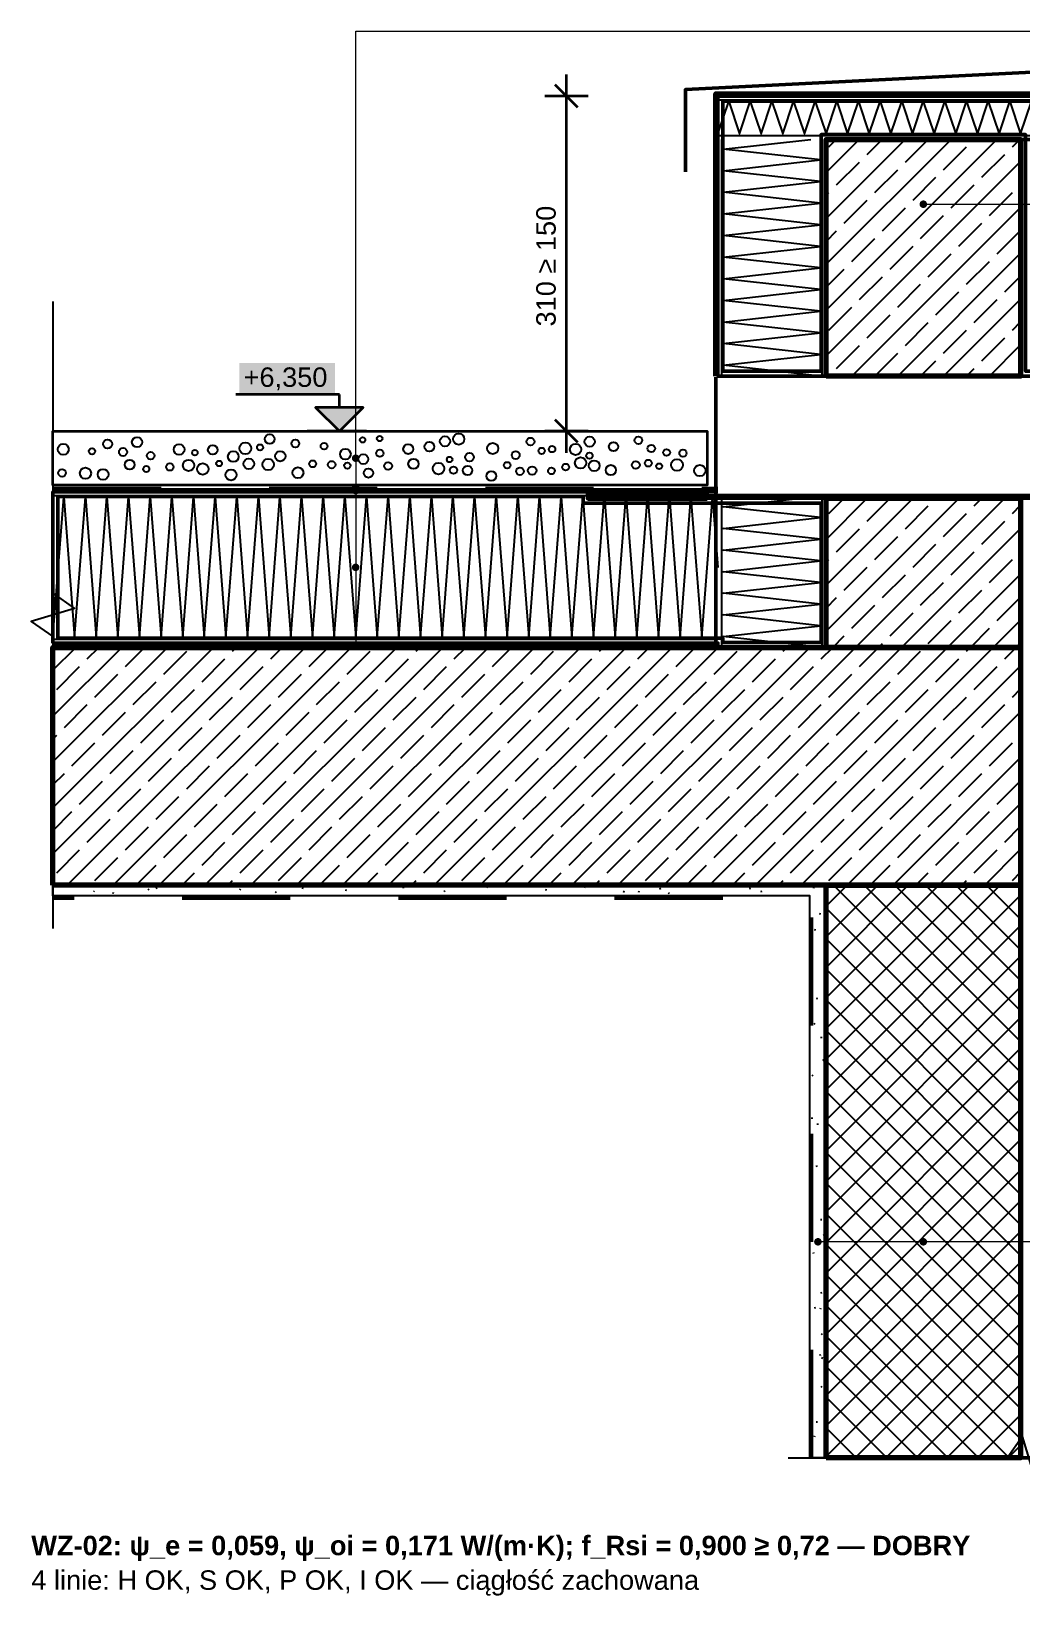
# Model space of a CAD drawing. Header units: metres. Extents: x -0.8 to 45.3, y -0.9 to 0.6.
# Drawn here: x 21.339 to 22.254, y -0.877 to 0.57 of the extents above; entities that cross this region are included whole.
import ezdxf

# ---------------------------------------------------------------- set-up
doc = ezdxf.new("R2010")
doc.units = ezdxf.units.M
for name, pattern in [('KRESKOWA', [5.25, 4.2, -1.05]), ('KRESKOWA_DROBNA', [3.15, 2.1, -1.05]), ('PUNKTOWA_KROTKA', [6.3, 4.2, -1.05, 0, -1.05])]:
    doc.linetypes.add(name, pattern=pattern)
for name, color, linetype, lineweight, true_color in [('A-DET-HYDRO', 5, 'Continuous', 50, 0x1565c0), ('A-DET-IZOL', 30, 'Continuous', 35, 0xef6c00), ('A-DET-MEMBRANY', 8, 'PUNKTOWA_KROTKA', 25, 0x455a64), ('A-DET-PARO', 6, 'Continuous', 35, 0x7b1fa2), ('A-DET-SZCZEL', 1, 'KRESKOWA', 35, 0xd32f2f)]:
    doc.layers.add(name, color=color, linetype=linetype, lineweight=lineweight, true_color=true_color)
for name, color, linetype, lineweight in [('A-DET-OBROBKI', 7, 'Continuous', 35), ('A-DET-OPIS', 2, 'Continuous', 25), ('A-DET-PRZERWA', 8, 'Continuous', 25), ('A-KRESKOWANIE', 8, 'Continuous', 18), ('A-MASKA', 7, 'Continuous', 18), ('A-OPISY', 2, 'Continuous', 25), ('A-RZEDNE', 1, 'Continuous', 25), ('A-SCIANY-IZOL', 4, 'Continuous', 35), ('A-SCIANY-KONSTR', 7, 'Continuous', 50), ('A-SCIANY-WYK', 8, 'Continuous', 18), ('A-WARSTWY', 8, 'Continuous', 25), ('A-WYMIARY', 1, 'Continuous', 25)]:
    doc.layers.add(name, color=color, linetype=linetype, lineweight=lineweight)
doc.styles.add('PL_ARIAL', font='arial.ttf')
doc.styles.add('PL_ARIAL_B', font='arialbd.ttf')

msp = doc.modelspace()

# ---------------------------------------------------------------- hatches: boundary and pattern name
at = {"layer": 'A-MASKA', "true_color": 0xffffff}
msp.add_hatch(color=7, dxfattribs=at).paths.add_polyline_path([(21.5308, 0.233), (21.6195, 0.233), (21.6195, 0.263), (21.5308, 0.263)])
at = {"layer": 'A-OPISY', "true_color": 0x000000}
for points in [[(22.167, 0.41), (22.1669, 0.4109), (22.1665, 0.4118), (22.166, 0.4125), (22.1653, 0.413), (22.1644, 0.4134), (22.1635, 0.4135), (22.1626, 0.4134), (22.1618, 0.413), (22.161, 0.4125), (22.1605, 0.4118), (22.1601, 0.4109), (22.16, 0.41), (22.1601, 0.4091), (22.1605, 0.4083), (22.161, 0.4075), (22.1618, 0.407), (22.1626, 0.4066), (22.1635, 0.4065), (22.1644, 0.4066), (22.1653, 0.407), (22.166, 0.4075), (22.1665, 0.4083), (22.1669, 0.4091)], [(21.642, 0.175), (21.6419, 0.1759), (21.6415, 0.1768), (21.641, 0.1775), (21.6403, 0.178), (21.6394, 0.1784), (21.6385, 0.1785), (21.6376, 0.1784), (21.6368, 0.178), (21.636, 0.1775), (21.6355, 0.1768), (21.6351, 0.1759), (21.635, 0.175), (21.6351, 0.1741), (21.6355, 0.1733), (21.636, 0.1725), (21.6368, 0.172), (21.6376, 0.1716), (21.6385, 0.1715), (21.6394, 0.1716), (21.6403, 0.172), (21.641, 0.1725), (21.6415, 0.1733), (21.6419, 0.1741)], [(21.642, 0.148), (21.6419, 0.1489), (21.6415, 0.1498), (21.641, 0.1505), (21.6403, 0.151), (21.6394, 0.1514), (21.6385, 0.1515), (21.6376, 0.1514), (21.6368, 0.151), (21.636, 0.1505), (21.6355, 0.1498), (21.6351, 0.1489), (21.635, 0.148), (21.6351, 0.1471), (21.6355, 0.1463), (21.636, 0.1455), (21.6368, 0.145), (21.6376, 0.1446), (21.6385, 0.1445), (21.6394, 0.1446), (21.6403, 0.145), (21.641, 0.1455), (21.6415, 0.1463), (21.6419, 0.1471)], [(21.642, 0.145), (21.6419, 0.1459), (21.6415, 0.1468), (21.641, 0.1475), (21.6403, 0.148), (21.6394, 0.1484), (21.6385, 0.1485), (21.6376, 0.1484), (21.6368, 0.148), (21.636, 0.1475), (21.6355, 0.1468), (21.6351, 0.1459), (21.635, 0.145), (21.6351, 0.1441), (21.6355, 0.1433), (21.636, 0.1425), (21.6368, 0.142), (21.6376, 0.1416), (21.6385, 0.1415), (21.6394, 0.1416), (21.6403, 0.142), (21.641, 0.1425), (21.6415, 0.1433), (21.6419, 0.1441)], [(21.897, 0.1395), (21.8969, 0.1404), (21.8965, 0.1413), (21.896, 0.142), (21.8953, 0.1425), (21.8944, 0.1429), (21.8935, 0.143), (21.8926, 0.1429), (21.8918, 0.1425), (21.891, 0.142), (21.8905, 0.1413), (21.8901, 0.1404), (21.89, 0.1395), (21.8901, 0.1386), (21.8905, 0.1378), (21.891, 0.137), (21.8918, 0.1365), (21.8926, 0.1361), (21.8935, 0.136), (21.8944, 0.1361), (21.8953, 0.1365), (21.896, 0.137), (21.8965, 0.1378), (21.8969, 0.1386)], [(21.642, 0.074), (21.6419, 0.0749), (21.6415, 0.0758), (21.641, 0.0765), (21.6403, 0.077), (21.6394, 0.0774), (21.6385, 0.0775), (21.6376, 0.0774), (21.6368, 0.077), (21.636, 0.0765), (21.6355, 0.0758), (21.6351, 0.0749), (21.635, 0.074), (21.6351, 0.0731), (21.6355, 0.0723), (21.636, 0.0715), (21.6368, 0.071), (21.6376, 0.0706), (21.6385, 0.0705), (21.6394, 0.0706), (21.6403, 0.071), (21.641, 0.0715), (21.6415, 0.0723), (21.6419, 0.0731)], [(21.642, 0.002), (21.6419, 0.0029), (21.6415, 0.0037), (21.641, 0.0045), (21.6403, 0.005), (21.6394, 0.0054), (21.6385, 0.0055), (21.6376, 0.0054), (21.6368, 0.005), (21.636, 0.0045), (21.6355, 0.0037), (21.6351, 0.0029), (21.635, 0.002), (21.6351, 0.0011), (21.6355, 0.0002), (21.636, -0.0005), (21.6368, -0.001), (21.6376, -0.0014), (21.6385, -0.0015), (21.6394, -0.0014), (21.6403, -0.001), (21.641, -0.0005), (21.6415, 0.0002), (21.6419, 0.0011)], [(22.0695, -0.55), (22.0694, -0.5491), (22.069, -0.5483), (22.0685, -0.5475), (22.0678, -0.547), (22.0669, -0.5466), (22.066, -0.5465), (22.0651, -0.5466), (22.0643, -0.547), (22.0635, -0.5475), (22.063, -0.5483), (22.0626, -0.5491), (22.0625, -0.55), (22.0626, -0.5509), (22.063, -0.5518), (22.0635, -0.5525), (22.0643, -0.553), (22.0651, -0.5534), (22.066, -0.5535), (22.0669, -0.5534), (22.0678, -0.553), (22.0685, -0.5525), (22.069, -0.5518), (22.0694, -0.5509)], [(22.167, -0.55), (22.1669, -0.5491), (22.1665, -0.5483), (22.166, -0.5475), (22.1653, -0.547), (22.1644, -0.5466), (22.1635, -0.5465), (22.1626, -0.5466), (22.1618, -0.547), (22.161, -0.5475), (22.1605, -0.5483), (22.1601, -0.5491), (22.16, -0.55), (22.1601, -0.5509), (22.1605, -0.5518), (22.161, -0.5525), (22.1618, -0.553), (22.1626, -0.5534), (22.1635, -0.5535), (22.1644, -0.5534), (22.1653, -0.553), (22.166, -0.5525), (22.1665, -0.5518), (22.1669, -0.5509)]]:
    msp.add_hatch(color=7, dxfattribs=at).paths.add_polyline_path(points)
at = {"layer": 'A-RZEDNE', "true_color": 0x000000}
msp.add_hatch(color=7, dxfattribs=at).paths.add_polyline_path([(21.6235, 0.2), (21.6455, 0.222), (21.6015, 0.222)])

# ---------------------------------------------------------------- linework, layer by layer
at = {"layer": 'A-DET-HYDRO', "linetype": 'Continuous', "lineweight": 70, "ltscale": 0.01, "true_color": 0x1565c0, "flags": 128}
for points in [[(21.9715, 0.251), (21.9715, 0.512), (22.4655, 0.512), (22.4655, 0.46)], [(21.3585, 0.145), (21.9735, 0.145)], [(21.3585, 0.145), (21.8535, 0.145), (21.8535, 0.138), (21.9635, 0.138)]]:
    msp.add_lwpolyline(points, dxfattribs=at)
at = {"layer": 'A-DET-IZOL', "lineweight": 50, "ltscale": 0.01, "true_color": 0xef6c00}
for points in [[(21.978, 0.2555), (21.978, 0.5055), (22.459, 0.5055), (22.459, 0.4745), (22.449, 0.4745), (22.449, 0.2555), (22.258, 0.2555), (22.258, 0.4745), (22.069, 0.4745), (22.069, 0.2555)], [(21.363, 0.0085), (21.363, 0.1395), (21.849, 0.1395), (21.849, 0.1335), (22.069, 0.1335), (22.069, 0.0045), (21.978, 0.0045), (21.978, 0.0085)]]:
    msp.add_lwpolyline(points, close=True, dxfattribs=at)
at = {"layer": 'A-DET-MEMBRANY', "linetype": 'KRESKOWA_DROBNA', "lineweight": 25, "ltscale": 0.01, "true_color": 0x757575, "flags": 128}
msp.add_lwpolyline([(21.3585, 0.148), (21.9735, 0.148)], dxfattribs=at)
at = {"layer": 'A-DET-OBROBKI', "lineweight": 50, "ltscale": 0.01, "true_color": 0x000000}
msp.add_lwpolyline([(21.9435, 0.44), (21.9435, 0.516), (22.4985, 0.5438), (22.4985, 0.46), (22.5085, 0.45)], dxfattribs=at)
at = {"layer": 'A-DET-PARO', "linetype": 'Continuous', "lineweight": 50, "ltscale": 0.01, "true_color": 0x7b1fa2, "flags": 128}
for points in [[(21.3585, 0.002), (21.9715, 0.002), (21.9715, 0.25)], [(21.3585, 0.002), (21.9735, 0.002)]]:
    msp.add_lwpolyline(points, dxfattribs=at)
at = {"layer": 'A-DET-PRZERWA', "lineweight": 25, "ltscale": 0.01, "true_color": 0x000000}
for points in [[(21.3585, 0.32), (21.3585, 0.05), (21.3785, 0.036), (21.3385, 0.024), (21.3585, 0.01), (21.3585, -0.26)], [(22.0385, -0.75), (22.241, -0.75), (22.255, -0.73), (22.267, -0.77), (22.281, -0.75), (22.4835, -0.75)]]:
    msp.add_lwpolyline(points, dxfattribs=at)
at = {"layer": 'A-DET-SZCZEL', "linetype": 'KRESKOWA', "lineweight": 50, "ltscale": 0.01, "true_color": 0xd32f2f, "flags": 128}
msp.add_lwpolyline([(22.06, -0.75), (22.06, -0.232), (21.3585, -0.232)], dxfattribs=at)
at = {"layer": 'A-KRESKOWANIE', "lineweight": 25, "ltscale": 0.01}
for points in [[(21.9735, 0.5065), (22.4635, 0.5065)], [(21.9735, 0.475), (21.9835, 0.505), (21.9935, 0.475), (22.0035, 0.505), (22.0135, 0.475), (22.0235, 0.505), (22.0335, 0.475), (22.0435, 0.505), (22.0535, 0.475), (22.0635, 0.505), (22.0735, 0.475), (22.0835, 0.505), (22.0935, 0.475), (22.1035, 0.505), (22.1135, 0.475), (22.1235, 0.505), (22.1335, 0.475), (22.1435, 0.505), (22.1535, 0.475), (22.1635, 0.505), (22.1735, 0.475), (22.1835, 0.505), (22.1935, 0.475), (22.2035, 0.505), (22.2135, 0.475), (22.2235, 0.505), (22.2335, 0.475), (22.2435, 0.505), (22.2535, 0.475), (22.2635, 0.505)], [(21.9735, 0.4735), (22.4635, 0.4735)], [(21.977, 0.251), (21.977, 0.47)], [(22.0685, 0.251), (22.0685, 0.251), (21.9785, 0.261), (22.0685, 0.271), (21.9785, 0.281), (22.0685, 0.291), (21.9785, 0.301), (22.0685, 0.311), (21.9785, 0.321), (22.0685, 0.331), (21.9785, 0.341), (22.0685, 0.351), (21.9785, 0.361), (22.0685, 0.371), (21.9785, 0.381), (22.0685, 0.391), (21.9785, 0.401), (22.0685, 0.411), (21.9785, 0.421), (22.0685, 0.431), (21.9785, 0.441), (22.0685, 0.451), (21.9785, 0.461), (22.0595, 0.47)], [(22.07, 0.251), (22.07, 0.47)], [(22.0735, 0.312), (22.2315, 0.47)], [(22.0735, 0.3544), (22.1891, 0.47)], [(22.0735, 0.3968), (22.1467, 0.47)], [(22.0735, 0.4393), (22.1042, 0.47)], [(22.0762, 0.4632), (22.083, 0.47)], [(22.1115, 0.4561), (22.1255, 0.47)], [(22.1469, 0.449), (22.1679, 0.47)], [(22.2459, 0.4632), (22.2527, 0.47)], [(22.0735, 0.2696), (22.2535, 0.4496)], [(22.0833, 0.4278), (22.1045, 0.449)], [(22.1822, 0.4419), (22.2035, 0.4632)], [(22.2176, 0.4349), (22.2388, 0.4561)], [(22.1186, 0.4207), (22.1398, 0.4419)], [(22.154, 0.4137), (22.1752, 0.4349)], [(22.0735, 0.4181), (22.0762, 0.4207)], [(22.1893, 0.4066), (22.2105, 0.4278)], [(22.2247, 0.3995), (22.2459, 0.4207)], [(22.253, 0.4278), (22.2535, 0.4283)], [(22.0903, 0.3924), (22.1115, 0.4137)], [(22.0974, 0.251), (22.2535, 0.4071)], [(22.1257, 0.3854), (22.1469, 0.4066)], [(22.161, 0.3783), (22.1822, 0.3995)], [(22.1964, 0.3712), (22.2176, 0.3924)], [(22.0735, 0.3756), (22.0833, 0.3854)], [(22.0974, 0.3571), (22.1186, 0.3783)], [(22.2317, 0.3642), (22.253, 0.3854)], [(22.1328, 0.35), (22.154, 0.3712)], [(22.1398, 0.251), (22.2535, 0.3647)], [(22.1681, 0.3429), (22.1893, 0.3642)], [(22.0735, 0.3332), (22.0903, 0.35)], [(22.2035, 0.3359), (22.2247, 0.3571)], [(22.1045, 0.3217), (22.1257, 0.3429)], [(22.1398, 0.3147), (22.161, 0.3359)], [(22.2388, 0.3288), (22.2535, 0.3435)], [(22.1752, 0.3076), (22.1964, 0.3288)], [(22.1822, 0.251), (22.2535, 0.3223)], [(22.2105, 0.3005), (22.2317, 0.3217)], [(22.0762, 0.2934), (22.0974, 0.3147)], [(22.1115, 0.2864), (22.1328, 0.3076)], [(22.1469, 0.2793), (22.1681, 0.3005)], [(22.1822, 0.2722), (22.2035, 0.2934)], [(22.2459, 0.2934), (22.2535, 0.3011)], [(22.0833, 0.2581), (22.1045, 0.2793)], [(22.2176, 0.2652), (22.2388, 0.2864)], [(22.2247, 0.251), (22.2535, 0.2799)], [(22.1186, 0.251), (22.1398, 0.2722)], [(22.161, 0.251), (22.1752, 0.2652)], [(22.0762, 0.251), (22.0762, 0.251)], [(22.2034, 0.251), (22.2105, 0.2581)], [(22.2459, 0.251), (22.2459, 0.251)], [(22.253, 0.2581), (22.2535, 0.2586)], [(21.3585, 0.1405), (21.8535, 0.1405)], [(21.3585, 0.009), (21.3685, 0.139), (21.3785, 0.009), (21.3885, 0.139), (21.3985, 0.009), (21.4085, 0.139), (21.4185, 0.009), (21.4285, 0.139), (21.4385, 0.009), (21.4485, 0.139), (21.4585, 0.009), (21.4685, 0.139), (21.4785, 0.009), (21.4885, 0.139), (21.4985, 0.009), (21.5085, 0.139), (21.5185, 0.009), (21.5285, 0.139), (21.5385, 0.009), (21.5485, 0.139), (21.5585, 0.009), (21.5685, 0.139), (21.5785, 0.009), (21.5885, 0.139), (21.5985, 0.009), (21.6085, 0.139), (21.6185, 0.009), (21.6285, 0.139), (21.6385, 0.009), (21.6485, 0.139), (21.6585, 0.009), (21.6685, 0.139), (21.6785, 0.009), (21.6885, 0.139), (21.6985, 0.009), (21.7085, 0.139), (21.7185, 0.009), (21.7285, 0.139), (21.7385, 0.009), (21.7485, 0.139), (21.7585, 0.009), (21.7685, 0.139), (21.7785, 0.009), (21.7885, 0.139), (21.7985, 0.009), (21.8085, 0.139), (21.8185, 0.009), (21.8285, 0.139), (21.8385, 0.009), (21.8485, 0.139), (21.8585, 0.009), (21.8684, 0.138)], [(21.855, 0.138), (21.858, 0.141)], [(21.8599, 0.138), (21.8629, 0.141)], [(21.8649, 0.138), (21.8679, 0.141)], [(21.8686, 0.138), (21.8785, 0.009), (21.8884, 0.138)], [(21.8698, 0.138), (21.8728, 0.141)], [(21.8748, 0.138), (21.8778, 0.141)], [(21.8797, 0.138), (21.8827, 0.141)], [(21.8847, 0.138), (21.8877, 0.141)], [(21.8886, 0.138), (21.8985, 0.009), (21.9084, 0.138)], [(21.8896, 0.138), (21.8926, 0.141)], [(21.8946, 0.138), (21.8976, 0.141)], [(21.8995, 0.138), (21.9025, 0.141)], [(21.9045, 0.138), (21.9075, 0.141)], [(21.9086, 0.138), (21.9185, 0.009), (21.9284, 0.138)], [(21.9094, 0.138), (21.9124, 0.141)], [(21.9144, 0.138), (21.9174, 0.141)], [(21.9193, 0.138), (21.9223, 0.141)], [(21.9243, 0.138), (21.9273, 0.141)], [(21.9286, 0.138), (21.9385, 0.009), (21.9484, 0.138)], [(21.9292, 0.138), (21.9322, 0.141)], [(21.9342, 0.138), (21.9372, 0.141)], [(21.9391, 0.138), (21.9421, 0.141)], [(21.9441, 0.138), (21.9471, 0.141)], [(21.9486, 0.138), (21.9585, 0.009), (21.9684, 0.138)], [(21.949, 0.138), (21.952, 0.141)], [(21.954, 0.138), (21.957, 0.141)], [(21.9589, 0.138), (21.9619, 0.141)], [(21.9639, 0.138), (21.9669, 0.141)], [(21.9686, 0.138), (21.9735, 0.074)], [(21.9688, 0.138), (21.9718, 0.141)], [(21.9738, 0.138), (21.9768, 0.141)], [(21.977, 0), (21.977, 0.138)], [(22.0685, 0), (21.9785, 0.01), (22.0685, 0.02), (21.9785, 0.03), (22.0685, 0.04), (21.9785, 0.05), (22.0685, 0.06), (21.9785, 0.07), (22.0685, 0.08), (21.9785, 0.09), (22.0685, 0.1), (21.9785, 0.11), (22.0685, 0.12), (21.9785, 0.13), (22.0505, 0.138)], [(21.9787, 0.138), (21.9817, 0.141)], [(21.9837, 0.138), (21.9867, 0.141)], [(21.9886, 0.138), (21.9916, 0.141)], [(21.9936, 0.138), (21.9966, 0.141)], [(21.9985, 0.138), (22.0015, 0.141)], [(22.0035, 0.138), (22.0065, 0.141)], [(22.0084, 0.138), (22.0114, 0.141)], [(22.0134, 0.138), (22.0164, 0.141)], [(22.0183, 0.138), (22.0213, 0.141)], [(22.0233, 0.138), (22.0263, 0.141)], [(22.0282, 0.138), (22.0312, 0.141)], [(22.0332, 0.138), (22.0362, 0.141)], [(22.0381, 0.138), (22.0411, 0.141)], [(22.0431, 0.138), (22.0461, 0.141)], [(22.048, 0.138), (22.051, 0.141)], [(22.053, 0.138), (22.056, 0.141)], [(22.0579, 0.138), (22.0609, 0.141)], [(22.0629, 0.138), (22.0659, 0.141)], [(22.0678, 0.138), (22.0708, 0.141)], [(22.07, 0), (22.07, 0.138)], [(22.0728, 0.138), (22.0758, 0.141)], [(22.0735, 0.015), (22.1965, 0.138)], [(22.0735, 0.0574), (22.1541, 0.138)], [(22.0735, 0.0999), (22.1117, 0.138)], [(22.0762, 0.1237), (22.0904, 0.138)], [(22.0777, 0.138), (22.0807, 0.141)], [(22.0827, 0.138), (22.0857, 0.141)], [(22.0876, 0.138), (22.0906, 0.141)], [(22.0926, 0.138), (22.0956, 0.141)], [(22.0975, 0.138), (22.1005, 0.141)], [(22.1009, 0), (22.2389, 0.138)], [(22.1025, 0.138), (22.1055, 0.141)], [(22.1074, 0.138), (22.1104, 0.141)], [(22.1115, 0.1167), (22.1328, 0.1379)], [(22.1124, 0.138), (22.1154, 0.141)], [(22.1173, 0.138), (22.1203, 0.141)], [(22.1223, 0.138), (22.1253, 0.141)], [(22.1272, 0.138), (22.1302, 0.141)], [(22.1322, 0.138), (22.1352, 0.141)], [(22.1371, 0.138), (22.1401, 0.141)], [(22.1421, 0.138), (22.1451, 0.141)], [(22.1469, 0.1096), (22.1681, 0.1308)], [(22.147, 0.138), (22.15, 0.141)], [(22.152, 0.138), (22.155, 0.141)], [(22.1569, 0.138), (22.1599, 0.141)], [(22.1619, 0.138), (22.1649, 0.141)], [(22.1668, 0.138), (22.1698, 0.141)], [(22.1718, 0.138), (22.1748, 0.141)], [(22.1752, 0.1379), (22.1753, 0.138)], [(22.1767, 0.138), (22.1797, 0.141)], [(22.1817, 0.138), (22.1847, 0.141)], [(22.1866, 0.138), (22.1896, 0.141)], [(22.1916, 0.138), (22.1946, 0.141)], [(22.1965, 0.138), (22.1995, 0.141)], [(22.2015, 0.138), (22.2045, 0.141)], [(22.2064, 0.138), (22.2094, 0.141)], [(22.2105, 0.1308), (22.2177, 0.138)], [(22.2114, 0.138), (22.2144, 0.141)], [(22.2163, 0.138), (22.2193, 0.141)], [(22.2213, 0.138), (22.2243, 0.141)], [(22.2262, 0.138), (22.2292, 0.141)], [(22.2312, 0.138), (22.2342, 0.141)], [(22.2361, 0.138), (22.2391, 0.141)], [(22.2411, 0.138), (22.2441, 0.141)], [(22.2459, 0.1237), (22.2535, 0.1314)], [(22.246, 0.138), (22.249, 0.141)], [(22.251, 0.138), (22.254, 0.141)], [(22.1822, 0.1025), (22.2035, 0.1237)], [(22.2176, 0.0955), (22.2388, 0.1167)], [(22.0833, 0.0884), (22.1045, 0.1096)], [(22.1186, 0.0813), (22.1398, 0.1025)], [(22.1434, 0), (22.2535, 0.1101)], [(22.154, 0.0742), (22.1752, 0.0955)], [(22.1893, 0.0672), (22.2105, 0.0884)], [(22.253, 0.0884), (22.2535, 0.0889)], [(22.0735, 0.0786), (22.0762, 0.0813)], [(22.0903, 0.053), (22.1115, 0.0742)], [(22.2247, 0.0601), (22.2459, 0.0813)], [(22.1257, 0.046), (22.1469, 0.0672)], [(22.161, 0.0389), (22.1822, 0.0601)], [(22.1858, 0), (22.2535, 0.0677)], [(22.0735, 0.0362), (22.0833, 0.046)], [(22.1964, 0.0318), (22.2176, 0.053)], [(22.2317, 0.0247), (22.253, 0.046)], [(22.0974, 0.0177), (22.1186, 0.0389)], [(22.1328, 0.0106), (22.154, 0.0318)], [(22.1681, 0.0035), (22.1893, 0.0247)], [(22.207, 0), (22.2247, 0.0177)], [(22.2282, 0), (22.2535, 0.0253)], [(21.3585, 0.0075), (21.9735, 0.0075)], [(21.3585, -0.1909), (21.5494, 0)], [(21.3585, -0.1485), (21.507, 0)], [(21.3585, -0.106), (21.4645, 0)], [(21.3585, -0.0636), (21.4221, 0)], [(21.3585, -0.0212), (21.3797, 0)], [(21.3718, -0.22), (21.5918, 0)], [(21.3903, -0.0106), (21.4009, 0)], [(21.4142, -0.22), (21.6342, 0)], [(21.4256, -0.0177), (21.4433, 0)], [(21.4567, -0.22), (21.6767, 0)], [(21.4991, -0.22), (21.7191, 0)], [(21.5246, -0.0035), (21.5282, 0)], [(21.5415, -0.22), (21.7615, 0)], [(21.56, -0.0106), (21.5706, 0)], [(21.5839, -0.22), (21.8039, 0)], [(21.5954, -0.0177), (21.613, 0)], [(21.6264, -0.22), (21.8464, 0)], [(21.6688, -0.22), (21.8888, 0)], [(21.6943, -0.0035), (21.6979, 0)], [(21.7112, -0.22), (21.9312, 0)], [(21.7297, -0.0106), (21.7403, 0)], [(21.7537, -0.22), (21.9737, 0)], [(21.7651, -0.0177), (21.7827, 0)], [(21.7961, -0.22), (22.0161, 0)], [(21.8385, -0.22), (22.0585, 0)], [(21.8641, -0.0035), (21.8676, 0)], [(21.8809, -0.22), (22.1009, 0)], [(21.8994, -0.0106), (21.91, 0)], [(21.9234, -0.22), (22.1434, 0)], [(21.9348, -0.0177), (21.9524, 0)], [(21.9658, -0.22), (22.1858, 0)], [(22.0082, -0.22), (22.2282, 0)], [(22.0338, -0.0035), (22.0373, 0)], [(22.0691, -0.0106), (22.0797, 0)], [(22.0797, 0), (22.0903, 0.0106)], [(22.1045, -0.0177), (22.1221, 0)], [(22.1221, 0), (22.1257, 0.0035)], [(22.2035, -0.0035), (22.207, 0)], [(22.2388, -0.0106), (22.2494, 0)], [(22.2494, 0), (22.2535, 0.0041)], [(21.461, -0.0247), (21.4822, -0.0035)], [(21.4964, -0.0318), (21.5176, -0.0106)], [(21.6307, -0.0247), (21.6519, -0.0035)], [(21.6661, -0.0318), (21.6873, -0.0106)], [(21.8004, -0.0247), (21.8216, -0.0035)], [(21.8358, -0.0318), (21.857, -0.0106)], [(21.9701, -0.0247), (21.9913, -0.0035)], [(22.0055, -0.0318), (22.0267, -0.0106)], [(22.1398, -0.0247), (22.161, -0.0035)], [(22.1752, -0.0318), (22.1964, -0.0106)], [(21.362, -0.0389), (21.3832, -0.0177)], [(21.3974, -0.046), (21.4186, -0.0247)], [(21.5317, -0.0389), (21.5529, -0.0177)], [(21.5671, -0.046), (21.5883, -0.0247)], [(21.7014, -0.0389), (21.7226, -0.0177)], [(21.7368, -0.046), (21.758, -0.0247)], [(21.8711, -0.0389), (21.8923, -0.0177)], [(21.9065, -0.046), (21.9277, -0.0247)], [(22.0408, -0.0389), (22.062, -0.0177)], [(22.0506, -0.22), (22.2535, -0.0171)], [(22.0762, -0.046), (22.0974, -0.0247)], [(22.2105, -0.0389), (22.2317, -0.0177)], [(21.4327, -0.053), (21.4539, -0.0318)], [(21.4681, -0.0601), (21.4893, -0.0389)], [(21.6024, -0.053), (21.6236, -0.0318)], [(21.6378, -0.0601), (21.659, -0.0389)], [(21.7721, -0.053), (21.7933, -0.0318)], [(21.8075, -0.0601), (21.8287, -0.0389)], [(21.9418, -0.053), (21.963, -0.0318)], [(21.9772, -0.0601), (21.9984, -0.0389)], [(22.1115, -0.053), (22.1328, -0.0318)], [(22.1469, -0.0601), (22.1681, -0.0389)], [(22.2459, -0.046), (22.2535, -0.0383)], [(21.3691, -0.0742), (21.3903, -0.053)], [(21.5034, -0.0672), (21.5246, -0.046)], [(21.5388, -0.0742), (21.56, -0.053)], [(21.6731, -0.0672), (21.6943, -0.046)], [(21.7085, -0.0742), (21.7297, -0.053)], [(21.8428, -0.0672), (21.8641, -0.046)], [(21.8782, -0.0742), (21.8994, -0.053)], [(22.0125, -0.0672), (22.0338, -0.046)], [(22.0479, -0.0742), (22.0691, -0.053)], [(22.1822, -0.0672), (22.2035, -0.046)], [(22.2176, -0.0742), (22.2388, -0.053)], [(21.4044, -0.0813), (21.4256, -0.0601)], [(21.4398, -0.0884), (21.461, -0.0672)], [(21.5741, -0.0813), (21.5954, -0.0601)], [(21.6095, -0.0884), (21.6307, -0.0672)], [(21.7438, -0.0813), (21.7651, -0.0601)], [(21.7792, -0.0884), (21.8004, -0.0672)], [(21.9135, -0.0813), (21.9348, -0.0601)], [(21.9489, -0.0884), (21.9701, -0.0672)], [(22.0833, -0.0813), (22.1045, -0.0601)], [(22.0931, -0.22), (22.2535, -0.0596)], [(22.1186, -0.0884), (22.1398, -0.0672)], [(21.3585, -0.0848), (21.362, -0.0813)], [(21.4751, -0.0955), (21.4964, -0.0742)], [(21.5105, -0.1025), (21.5317, -0.0813)], [(21.6448, -0.0955), (21.6661, -0.0742)], [(21.6802, -0.1025), (21.7014, -0.0813)], [(21.8146, -0.0955), (21.8358, -0.0742)], [(21.8499, -0.1025), (21.8711, -0.0813)], [(21.9843, -0.0955), (22.0055, -0.0742)], [(22.0196, -0.1025), (22.0408, -0.0813)], [(22.154, -0.0955), (22.1752, -0.0742)], [(22.1893, -0.1025), (22.2105, -0.0813)], [(22.253, -0.0813), (22.2535, -0.0808)], [(21.3761, -0.1096), (21.3974, -0.0884)], [(21.4115, -0.1167), (21.4327, -0.0955)], [(21.5459, -0.1096), (21.5671, -0.0884)], [(21.5812, -0.1167), (21.6024, -0.0955)], [(21.7156, -0.1096), (21.7368, -0.0884)], [(21.7509, -0.1167), (21.7721, -0.0955)], [(21.8853, -0.1096), (21.9065, -0.0884)], [(21.9206, -0.1167), (21.9418, -0.0955)], [(22.055, -0.1096), (22.0762, -0.0884)], [(22.0903, -0.1167), (22.1115, -0.0955)], [(22.2247, -0.1096), (22.2459, -0.0884)], [(21.4469, -0.1237), (21.4681, -0.1025)], [(21.4822, -0.1308), (21.5034, -0.1096)], [(21.6166, -0.1237), (21.6378, -0.1025)], [(21.6519, -0.1308), (21.6731, -0.1096)], [(21.7863, -0.1237), (21.8075, -0.1025)], [(21.8216, -0.1308), (21.8428, -0.1096)], [(21.956, -0.1237), (21.9772, -0.1025)], [(21.9913, -0.1308), (22.0125, -0.1096)], [(22.1257, -0.1237), (22.1469, -0.1025)], [(22.1355, -0.22), (22.2535, -0.102)], [(22.161, -0.1308), (22.1822, -0.1096)], [(21.3585, -0.1272), (21.3691, -0.1167)], [(21.3832, -0.145), (21.4044, -0.1237)], [(21.5176, -0.1379), (21.5388, -0.1167)], [(21.5529, -0.145), (21.5741, -0.1237)], [(21.6873, -0.1379), (21.7085, -0.1167)], [(21.7226, -0.145), (21.7438, -0.1237)], [(21.857, -0.1379), (21.8782, -0.1167)], [(21.8923, -0.145), (21.9135, -0.1237)], [(22.0267, -0.1379), (22.0479, -0.1167)], [(22.062, -0.145), (22.0833, -0.1237)], [(22.1964, -0.1379), (22.2176, -0.1167)], [(22.2317, -0.145), (22.253, -0.1237)], [(21.4186, -0.152), (21.4398, -0.1308)], [(21.4539, -0.1591), (21.4751, -0.1379)], [(21.5883, -0.152), (21.6095, -0.1308)], [(21.6236, -0.1591), (21.6448, -0.1379)], [(21.758, -0.152), (21.7792, -0.1308)], [(21.7933, -0.1591), (21.8146, -0.1379)], [(21.9277, -0.152), (21.9489, -0.1308)], [(21.963, -0.1591), (21.9843, -0.1379)], [(22.0974, -0.152), (22.1186, -0.1308)], [(22.1328, -0.1591), (22.154, -0.1379)], [(22.1779, -0.22), (22.2535, -0.1444)], [(21.3585, -0.1697), (21.3761, -0.152)], [(21.3903, -0.1803), (21.4115, -0.1591)], [(21.4893, -0.1662), (21.5105, -0.145)], [(21.5246, -0.1732), (21.5459, -0.152)], [(21.56, -0.1803), (21.5812, -0.1591)], [(21.659, -0.1662), (21.6802, -0.145)], [(21.6943, -0.1732), (21.7156, -0.152)], [(21.7297, -0.1803), (21.7509, -0.1591)], [(21.8287, -0.1662), (21.8499, -0.145)], [(21.8641, -0.1732), (21.8853, -0.152)], [(21.8994, -0.1803), (21.9206, -0.1591)], [(21.9984, -0.1662), (22.0196, -0.145)], [(22.0338, -0.1732), (22.055, -0.152)], [(22.0691, -0.1803), (22.0903, -0.1591)], [(22.1681, -0.1662), (22.1893, -0.145)], [(22.2035, -0.1732), (22.2247, -0.152)], [(21.4256, -0.1874), (21.4469, -0.1662)], [(21.461, -0.1945), (21.4822, -0.1732)], [(21.5954, -0.1874), (21.6166, -0.1662)], [(21.6307, -0.1945), (21.6519, -0.1732)], [(21.7651, -0.1874), (21.7863, -0.1662)], [(21.8004, -0.1945), (21.8216, -0.1732)], [(21.9348, -0.1874), (21.956, -0.1662)], [(21.9701, -0.1945), (21.9913, -0.1732)], [(22.1045, -0.1874), (22.1257, -0.1662)], [(22.1398, -0.1945), (22.161, -0.1732)], [(22.2388, -0.1803), (22.2535, -0.1656)], [(21.362, -0.2086), (21.3832, -0.1874)], [(21.4964, -0.2015), (21.5176, -0.1803)], [(21.5317, -0.2086), (21.5529, -0.1874)], [(21.6661, -0.2015), (21.6873, -0.1803)], [(21.7014, -0.2086), (21.7226, -0.1874)], [(21.8358, -0.2015), (21.857, -0.1803)], [(21.8711, -0.2086), (21.8923, -0.1874)], [(22.0055, -0.2015), (22.0267, -0.1803)], [(22.0408, -0.2086), (22.062, -0.1874)], [(22.1752, -0.2015), (22.1964, -0.1803)], [(22.2105, -0.2086), (22.2317, -0.1874)], [(22.2203, -0.22), (22.2535, -0.1868)], [(21.3974, -0.2157), (21.4186, -0.1945)], [(21.4355, -0.22), (21.4539, -0.2015)], [(21.5671, -0.2157), (21.5883, -0.1945)], [(21.6052, -0.22), (21.6236, -0.2015)], [(21.7368, -0.2157), (21.758, -0.1945)], [(21.7749, -0.22), (21.7933, -0.2015)], [(21.9065, -0.2157), (21.9277, -0.1945)], [(21.9446, -0.22), (21.963, -0.2015)], [(22.0762, -0.2157), (22.0974, -0.1945)], [(22.1143, -0.22), (22.1328, -0.2015)], [(21.4779, -0.22), (21.4893, -0.2086)], [(21.5203, -0.22), (21.5246, -0.2157)], [(21.6476, -0.22), (21.659, -0.2086)], [(21.69, -0.22), (21.6943, -0.2157)], [(21.8173, -0.22), (21.8287, -0.2086)], [(21.8597, -0.22), (21.8641, -0.2157)], [(21.987, -0.22), (21.9984, -0.2086)], [(22.0294, -0.22), (22.0338, -0.2157)], [(22.1567, -0.22), (22.1681, -0.2086)], [(22.1991, -0.22), (22.2035, -0.2157)], [(22.2459, -0.2157), (22.2535, -0.2081)], [(21.3962, -0.226), (21.397, -0.2252)], [(21.4142, -0.2276), (21.4144, -0.2265)], [(21.4474, -0.2247), (21.4467, -0.2238)], [(21.4538, -0.2227), (21.4548, -0.2221)], [(21.5314, -0.2244), (21.5319, -0.2233)], [(21.5645, -0.2268), (21.5654, -0.226)], [(21.5901, -0.223), (21.5889, -0.2228)], [(21.6304, -0.225), (21.6292, -0.2248)], [(21.6828, -0.2228), (21.6826, -0.2217)], [(21.7202, -0.2258), (21.7211, -0.2251)], [(21.7608, -0.2225), (21.7601, -0.2215)], [(21.8153, -0.2247), (21.8142, -0.2242)], [(21.8502, -0.2225), (21.8508, -0.2214)], [(21.8871, -0.2264), (21.886, -0.226)], [(21.9003, -0.2264), (21.9008, -0.2253)], [(21.9196, -0.2235), (21.9207, -0.2229)], [(21.9283, -0.2282), (21.9279, -0.2271)], [(22.0027, -0.223), (22.0039, -0.2229)], [(22.0133, -0.2258), (22.0145, -0.2256)], [(22.0623, -0.2229), (22.0626, -0.2217)], [(22.0735, -0.381), (22.2345, -0.22)], [(22.0735, -0.3527), (22.2062, -0.22)], [(22.0735, -0.3244), (22.1779, -0.22)], [(22.0735, -0.2961), (22.1496, -0.22)], [(22.0735, -0.2678), (22.1213, -0.22)], [(22.0735, -0.2396), (22.0931, -0.22)], [(22.0735, -0.4093), (22.2535, -0.2293)], [(22.2535, -0.393), (22.0805, -0.22)], [(22.2535, -0.3647), (22.1088, -0.22)], [(22.2535, -0.3364), (22.1371, -0.22)], [(22.2535, -0.3081), (22.1654, -0.22)], [(22.2535, -0.2799), (22.1937, -0.22)], [(22.2535, -0.2516), (22.2219, -0.22)], [(22.2535, -0.2233), (22.2502, -0.22)], [(22.2535, -0.4213), (22.0735, -0.2413)], [(22.0687, -0.2468), (22.0675, -0.2466)], [(22.0735, -0.4375), (22.2535, -0.2575)], [(22.064, -0.2617), (22.0628, -0.2614)], [(22.2535, -0.4496), (22.0735, -0.2696)], [(22.0735, -0.4658), (22.2535, -0.2858)], [(22.2535, -0.4778), (22.0735, -0.2978)], [(22.0735, -0.4941), (22.2535, -0.3141)], [(22.0648, -0.3249), (22.066, -0.3246)], [(22.2535, -0.5061), (22.0735, -0.3261)], [(22.0735, -0.5224), (22.2535, -0.3424)], [(22.0634, -0.3489), (22.0625, -0.3481)], [(22.0692, -0.3615), (22.0693, -0.3603)], [(22.2535, -0.5344), (22.0735, -0.3544)], [(22.0735, -0.5507), (22.2535, -0.3707)], [(22.0706, -0.3824), (22.0714, -0.3815)], [(22.2535, -0.5627), (22.0735, -0.3827)], [(22.0616, -0.3967), (22.0608, -0.3959)], [(22.0735, -0.579), (22.2535, -0.399)], [(22.2535, -0.591), (22.0735, -0.411)], [(22.0735, -0.6073), (22.2535, -0.4273)], [(22.0607, -0.4361), (22.0606, -0.4349)], [(22.0659, -0.4417), (22.066, -0.4406)], [(22.2535, -0.6193), (22.0735, -0.4393)], [(22.0735, -0.6355), (22.2535, -0.4555)], [(22.2535, -0.6475), (22.0735, -0.4675)], [(22.0652, -0.4806), (22.0648, -0.4795)], [(22.0735, -0.6638), (22.2535, -0.4838)], [(22.0602, -0.4989), (22.0594, -0.498)], [(22.2535, -0.6758), (22.0735, -0.4958)], [(22.0735, -0.6921), (22.2535, -0.5121)], [(22.0696, -0.5297), (22.0684, -0.5296)], [(22.2535, -0.7041), (22.0735, -0.5241)], [(22.0717, -0.5443), (22.0711, -0.5433)], [(22.0735, -0.7204), (22.2535, -0.5404)], [(22.0622, -0.5609), (22.0619, -0.5598)], [(22.2535, -0.7324), (22.0735, -0.5524)], [(22.0735, -0.7487), (22.2535, -0.5687)], [(22.2428, -0.75), (22.0735, -0.5807)], [(22.0687, -0.5972), (22.0698, -0.5968)], [(22.1005, -0.75), (22.2535, -0.597)], [(22.0629, -0.6111), (22.064, -0.6108)], [(22.0683, -0.6124), (22.0688, -0.6113)], [(22.2145, -0.75), (22.0735, -0.609)], [(22.0694, -0.6357), (22.0702, -0.6349)], [(22.1287, -0.75), (22.2535, -0.6252)], [(22.1863, -0.75), (22.0735, -0.6373)], [(22.0685, -0.6556), (22.0681, -0.6544)], [(22.0705, -0.6581), (22.0694, -0.6575)], [(22.158, -0.75), (22.0735, -0.6655)], [(22.157, -0.75), (22.2535, -0.6535)], [(22.0698, -0.6847), (22.0689, -0.6838)], [(22.1297, -0.75), (22.0735, -0.6938)], [(22.1853, -0.75), (22.2535, -0.6818)], [(22.0644, -0.7167), (22.0656, -0.7165)], [(22.1014, -0.75), (22.0735, -0.7221)], [(22.2136, -0.75), (22.2535, -0.7101)], [(22.0628, -0.7306), (22.0633, -0.7295)], [(22.2419, -0.75), (22.2535, -0.7384)]]:
    msp.add_lwpolyline(points, dxfattribs=at)
for centre, radius in [((21.3681, 0.1832), 0.00504), ((21.409, 0.1881), 0.00417), ((21.4363, 0.1899), 0.0047), ((21.5365, 0.1841), 0.00541), ((21.559, 0.1927), 0.00443), ((21.5827, 0.1886), 0.00359), ((21.6093, 0.1861), 0.00311), ((21.6449, 0.1919), 0.0025), ((21.6607, 0.1932), 0.00253), ((21.7067, 0.1857), 0.00443), ((21.7211, 0.1906), 0.00472), ((21.7338, 0.1927), 0.00519), ((21.7653, 0.184), 0.00513), ((21.8002, 0.1904), 0.00358), ((21.8419, 0.1831), 0.00519), ((21.8549, 0.1903), 0.00471), ((21.877, 0.1857), 0.00421), ((21.9, 0.1916), 0.00353), ((21.3947, 0.1814), 0.00293), ((21.4234, 0.1807), 0.00378), ((21.4489, 0.1773), 0.00348), ((21.4752, 0.1831), 0.00494), ((21.4898, 0.1801), 0.00251), ((21.5063, 0.1827), 0.0044), ((21.5253, 0.1765), 0.00495), ((21.5397, 0.1698), 0.00498), ((21.5501, 0.185), 0.00281), ((21.5576, 0.1692), 0.00532), ((21.5688, 0.1768), 0.00473), ((21.629, 0.1787), 0.00495), ((21.6455, 0.1741), 0.00454), ((21.6609, 0.1796), 0.00336), ((21.6871, 0.1834), 0.00454), ((21.6919, 0.1698), 0.00472), ((21.7254, 0.1738), 0.00258), ((21.7438, 0.176), 0.004), ((21.7865, 0.1779), 0.00367), ((21.8105, 0.1818), 0.00292), ((21.8201, 0.1835), 0.00303), ((21.8465, 0.1707), 0.0052), ((21.8547, 0.1773), 0.00294), ((21.9119, 0.184), 0.00345), ((21.9261, 0.1803), 0.00313), ((21.9357, 0.1688), 0.00546), ((21.9412, 0.1797), 0.00335), ((21.3669, 0.1614), 0.00349), ((21.3886, 0.1611), 0.00515), ((21.4049, 0.16), 0.00499), ((21.4295, 0.169), 0.00458), ((21.4448, 0.165), 0.00281), ((21.4666, 0.1669), 0.0034), ((21.484, 0.1684), 0.00525), ((21.4971, 0.165), 0.00526), ((21.5122, 0.1701), 0.00258), ((21.5232, 0.1596), 0.00508), ((21.5851, 0.1616), 0.00504), ((21.5987, 0.1698), 0.00319), ((21.6163, 0.169), 0.00341), ((21.6309, 0.1681), 0.00289), ((21.6503, 0.1613), 0.00431), ((21.6685, 0.1678), 0.0036), ((21.7151, 0.1654), 0.00538), ((21.729, 0.164), 0.00341), ((21.742, 0.1637), 0.00436), ((21.7639, 0.1585), 0.00448), ((21.7786, 0.1685), 0.00298), ((21.7904, 0.1629), 0.00353), ((21.8017, 0.1635), 0.00391), ((21.8195, 0.1632), 0.00306), ((21.8327, 0.1668), 0.00311), ((21.8591, 0.168), 0.00502), ((21.8745, 0.164), 0.00476), ((21.8976, 0.1687), 0.00357), ((21.9092, 0.1704), 0.0032), ((21.9192, 0.1675), 0.00266), ((21.9568, 0.1636), 0.00519)]:
    msp.add_circle(centre, radius, dxfattribs=at)
at = {"layer": 'A-OPISY', "lineweight": 18, "ltscale": 0.01}
for points in [[(21.6385, 0.175), (21.6385, 0.57), (22.7685, 0.57), (22.8135, 0.5601), (22.8285, 0.5601)], [(22.1635, 0.41), (22.7685, 0.41), (22.8135, 0.3931), (22.8285, 0.3931)], [(21.6385, 0.175), (21.6385, 0.148), (21.6385, 0.145), (21.6385, 0.074), (21.6385, 0.002)], [(21.8935, 0.1395), (22.7685, 0.1395), (22.8135, 0.0871), (22.8285, 0.0871)], [(22.4585, -0.55), (22.3535, -0.55), (22.1635, -0.55), (22.066, -0.55)]]:
    msp.add_lwpolyline(points, dxfattribs=at)
at = {"layer": 'A-RZEDNE', "lineweight": 35, "ltscale": 0.01}
for points in [[(21.6235, 0.234), (21.5278, 0.234)], [(21.6235, 0.222), (21.6235, 0.234)], [(21.6485, 0.2), (21.5935, 0.2)]]:
    msp.add_lwpolyline(points, dxfattribs=at)
msp.add_lwpolyline([(21.6235, 0.2), (21.6455, 0.222), (21.6015, 0.222)], close=True, dxfattribs=at)
at = {"layer": 'A-SCIANY-IZOL', "lineweight": 50, "ltscale": 0.01}
msp.add_lwpolyline([(22.4635, 0.47), (22.0735, 0.47), (22.0735, 0.47), (22.0735, 0.47), (22.0735, 0.47), (22.0735, 0.47), (22.0735, 0.47), (22.0735, 0.47), (22.0735, 0.47), (22.0735, 0.47), (22.0735, 0.47), (22.0735, 0.47), (22.0735, 0.47), (22.0735, 0.47), (22.0735, 0.47), (22.0735, 0.47), (22.0735, 0.47), (22.0735, 0.47), (22.0735, 0.251), (22.0735, 0.251), (22.0735, 0.251), (21.9735, 0.251), (21.9735, 0.251), (21.9735, 0.251), (21.9735, 0.51), (21.9735, 0.51), (21.9735, 0.51), (22.4635, 0.51)], dxfattribs=at)
for points in [[(22.2535, 0.251), (22.2535, 0.251), (22.2535, 0.47), (22.2535, 0.47), (22.2535, 0.47), (22.4535, 0.47), (22.4535, 0.47), (22.4535, 0.47), (22.4535, 0.251), (22.4535, 0.251), (22.4535, 0.251), (22.2535, 0.251)], [(21.3585, 0.004), (21.3585, 0.004), (21.3585, 0.144), (21.3585, 0.144), (21.3585, 0.144), (21.9635, 0.144), (21.9635, 0.144), (21.9635, 0.144), (21.9635, 0.141), (21.9635, 0.141), (21.9635, 0.141), (21.8535, 0.141), (21.8535, 0.141), (21.8535, 0.141), (21.8535, 0.141), (21.8535, 0.141), (21.8535, 0.141), (21.8535, 0.141), (21.8535, 0.141), (21.8535, 0.141), (21.8535, 0.141), (21.8535, 0.141), (21.8535, 0.141), (21.8535, 0.141), (21.8535, 0.141), (21.8535, 0.141), (21.8535, 0.141), (21.8535, 0.141), (21.8535, 0.138), (21.8535, 0.138), (21.8535, 0.138), (21.8535, 0.138), (21.8535, 0.138), (21.8535, 0.138), (21.8535, 0.138), (21.8535, 0.138), (21.8535, 0.138), (21.8535, 0.138), (21.8535, 0.138), (21.8535, 0.138), (21.8535, 0.138), (21.8535, 0.138), (21.8535, 0.138), (21.8535, 0.138), (21.8535, 0.138), (22.0735, 0.138), (22.0735, 0.138), (22.0735, 0.138), (22.0735, 0), (22.0735, 0), (22.0735, 0), (21.9735, 0), (21.9735, 0), (21.9735, 0), (21.9735, 0.004), (21.9735, 0.004), (21.9735, 0.004), (21.9735, 0.004), (21.9735, 0.004), (21.9735, 0.004), (21.9735, 0.004), (21.9735, 0.004), (21.9735, 0.004), (21.9735, 0.004), (21.9735, 0.004), (21.9735, 0.004), (21.9735, 0.004), (21.9735, 0.004), (21.9735, 0.004), (21.9735, 0.004), (21.9735, 0.004), (21.3585, 0.004)], [(22.2535, 0.138), (22.2535, 0.138), (22.2535, 0.138), (22.4535, 0.138), (22.4535, 0.138), (22.4535, 0.138), (22.4535, -0.75), (22.4535, -0.75), (22.4535, -0.75), (22.2535, -0.75), (22.2535, -0.75), (22.2535, -0.75)]]:
    msp.add_lwpolyline(points, close=True, dxfattribs=at)
at = {"layer": 'A-SCIANY-KONSTR', "lineweight": 70, "ltscale": 0.01}
for points in [[(22.0735, 0.251), (22.0735, 0.251), (22.0735, 0.47), (22.0735, 0.47), (22.0735, 0.47), (22.2535, 0.47), (22.2535, 0.47), (22.2535, 0.47), (22.2535, 0.251), (22.2535, 0.251), (22.2535, 0.251), (22.0735, 0.251)], [(22.0735, 0), (22.0735, 0), (22.0735, 0.138), (22.0735, 0.138), (22.0735, 0.138), (22.2535, 0.138), (22.2535, 0.138), (22.2535, 0.138), (22.2535, 0), (22.2535, 0), (22.2535, 0), (22.0735, 0)], [(21.3585, -0.22), (21.3585, -0.22), (21.3585, 0), (21.3585, 0), (21.3585, 0), (22.2535, 0), (22.2535, 0), (22.2535, 0), (22.2535, -0.22), (22.2535, -0.22), (22.2535, -0.22), (21.3585, -0.22)], [(22.0735, -0.75), (22.0735, -0.75), (22.0735, -0.22), (22.0735, -0.22), (22.0735, -0.22), (22.2535, -0.22), (22.2535, -0.22), (22.2535, -0.22), (22.2535, -0.75), (22.2535, -0.75), (22.2535, -0.75), (22.0735, -0.75)]]:
    msp.add_lwpolyline(points, close=True, dxfattribs=at)
at = {"layer": 'A-SCIANY-WYK', "lineweight": 25, "ltscale": 0.01}
msp.add_lwpolyline([(21.3585, -0.23), (21.3585, -0.23), (21.3585, -0.22), (21.3585, -0.22), (21.3585, -0.22), (22.0735, -0.22), (22.0735, -0.22), (22.0735, -0.22), (22.0735, -0.75), (22.0735, -0.75), (22.0735, -0.75), (22.0585, -0.75), (22.0585, -0.75), (22.0585, -0.75), (22.0585, -0.23), (22.0585, -0.23), (22.0585, -0.23), (22.0585, -0.23), (22.0585, -0.23), (22.0585, -0.23), (22.0585, -0.23), (22.0585, -0.23), (22.0585, -0.23), (22.0585, -0.23), (22.0585, -0.23), (22.0585, -0.23), (22.0585, -0.23), (22.0585, -0.23), (22.0585, -0.23), (22.0585, -0.23), (22.0585, -0.23), (21.3585, -0.23)], close=True, dxfattribs=at)
at = {"layer": 'A-WARSTWY', "lineweight": 35, "ltscale": 0.01}
for points in [[(21.3585, 0.2), (21.3585, 0.2), (21.3585, 0.2), (21.9635, 0.2), (21.9635, 0.2), (21.9635, 0.2), (21.9635, 0.15), (21.9635, 0.15), (21.9635, 0.15), (21.3585, 0.15), (21.3585, 0.15), (21.3585, 0.15)], [(21.8535, 0.138), (21.8535, 0.138), (21.8535, 0.141), (21.8535, 0.141), (21.8535, 0.141), (22.4835, 0.141), (22.4835, 0.141), (22.4835, 0.141), (22.4835, 0.138), (22.4835, 0.138), (22.4835, 0.138), (21.8535, 0.138)]]:
    msp.add_lwpolyline(points, close=True, dxfattribs=at)
at = {"layer": 'A-WYMIARY', "lineweight": 35, "ltscale": 0.01}
for points in [[(21.8335, 0.18), (21.8335, 0.53)], [(21.8535, 0.51), (21.8135, 0.51)], [(21.8441, 0.4994), (21.8229, 0.5206)], [(21.8441, 0.1894), (21.8229, 0.2106)], [(21.8535, 0.2), (21.8135, 0.2)]]:
    msp.add_lwpolyline(points, dxfattribs=at)

# ---------------------------------------------------------------- texts
at = {"layer": 'A-DET-OPIS', "style": 'PL_ARIAL_B'}
msp.add_text('WZ-02: ψ_e = 0,059, ψ_oi = 0,171 W/(m·K); f_Rsi = 0,900 ≥ 0,72 — DOBRY', height=0.018, dxfattribs=at).set_placement((21.3385, -0.84))
at = {"layer": 'A-DET-OPIS', "true_color": 0x1a7f37, "style": 'PL_ARIAL'}
msp.add_text('4 linie: H OK, S OK, P OK, I OK — ciągłość zachowana', height=0.018, dxfattribs=at).set_placement((21.3385, -0.872))
at = {"layer": 'A-RZEDNE', "style": 'PL_ARIAL'}
msp.add_text('+6,350', height=0.018, dxfattribs=at).set_placement((21.5348, 0.241))
at = {"layer": 'A-WYMIARY', "style": 'PL_ARIAL'}
msp.add_text('310 ≥ 150', height=0.018, rotation=90, dxfattribs=at).set_placement((21.8235, 0.2969))

doc.saveas('drawing.dxf')
